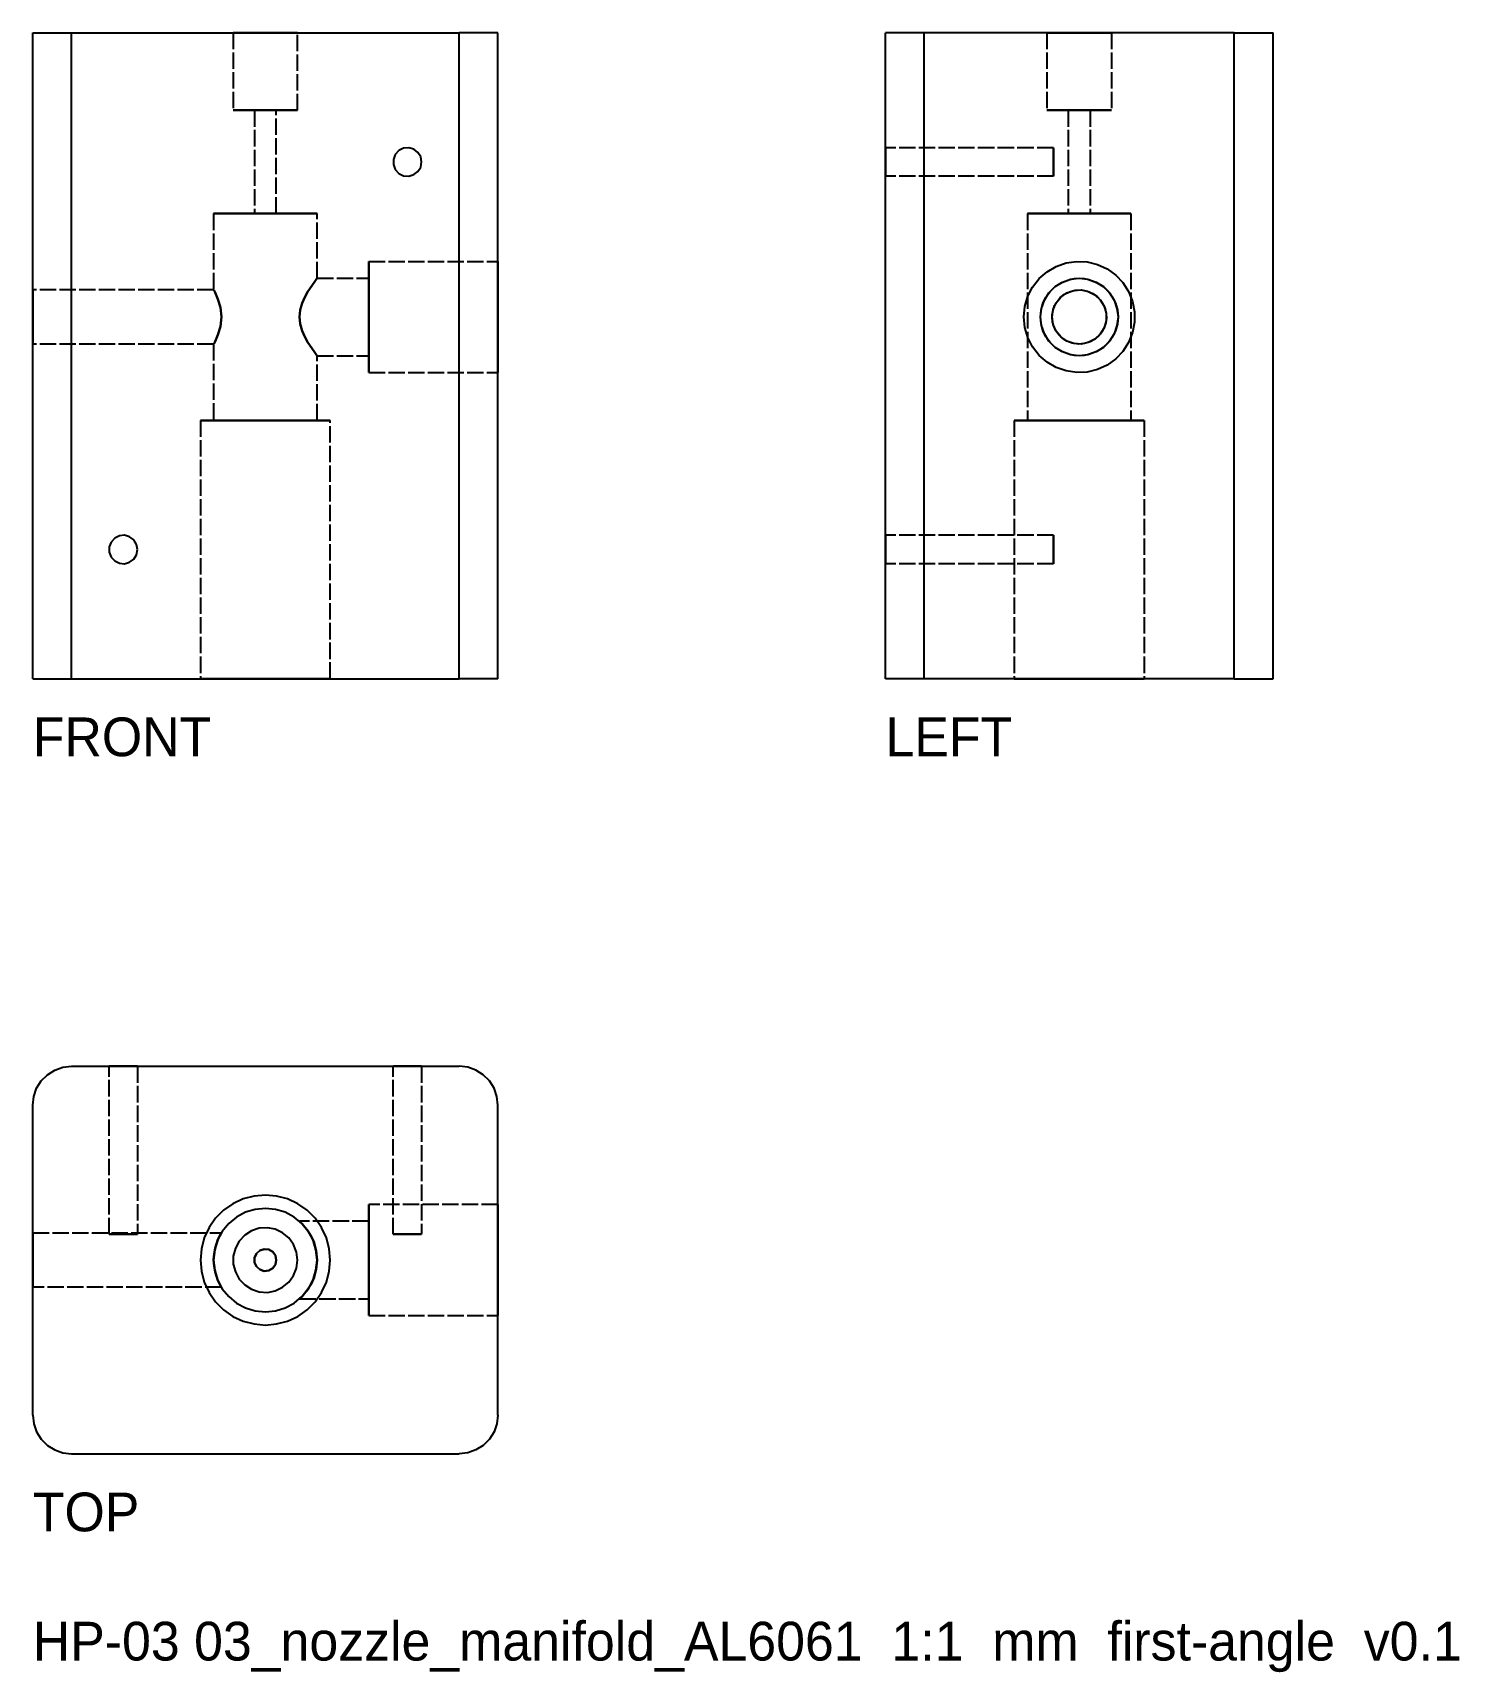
# Model space of a CAD drawing. Header units: millimetres. Extents: x 0 to 110, y -17 to 110.
import ezdxf

# ---------------------------------------------------------------- set-up
doc = ezdxf.new("R2010")
doc.units = ezdxf.units.MM
doc.linetypes.add('DASHED', pattern=[1.524, 1.27, -0.254])
for name, color, linetype in [('HIDDEN', 8, 'DASHED'), ('TEXT', 3, 'Continuous'), ('VISIBLE', 7, 'Continuous')]:
    doc.layers.add(name, color=color, linetype=linetype)

msp = doc.modelspace()

# ---------------------------------------------------------------- linework, layer by layer
at = {"layer": 'HIDDEN'}
for points in [[(0, 60), (0, 110)], [(0, 110), (0.02, 110), (0.08, 110), (0.17, 110), (0.3, 110), (0.46, 110), (0.65, 110), (0.88, 110), (1.13, 110), (1.4, 110), (1.7, 110), (2.01, 110), (2.33, 110), (2.66, 110), (3, 110)], [(3, 110), (33, 110)], [(20.5, 110), (20.44, 110), (20.25, 110), (19.95, 110), (19.56, 110), (19.08, 110), (18.56, 110), (18, 110), (17.44, 110), (16.92, 110), (16.44, 110), (16.05, 110), (15.75, 110), (15.56, 110), (15.5, 110)], [(15.5, 110), (15.56, 110), (15.75, 110), (16.05, 110), (16.44, 110), (16.92, 110), (17.44, 110), (18, 110), (18.56, 110), (19.08, 110), (19.56, 110), (19.95, 110), (20.25, 110), (20.44, 110), (20.5, 110)], [(15.5, 110), (15.5, 104)], [(20.5, 104), (20.5, 110)], [(36, 110), (35.98, 110), (35.92, 110), (35.83, 110), (35.7, 110), (35.54, 110), (35.35, 110), (35.12, 110), (34.87, 110), (34.6, 110), (34.3, 110), (33.99, 110), (33.67, 110), (33.34, 110), (33, 110)], [(36, 60), (36, 110)], [(69, 110), (68.66, 110), (68.33, 110), (68.01, 110), (67.7, 110), (67.4, 110), (67.13, 110), (66.88, 110), (66.65, 110), (66.46, 110), (66.3, 110), (66.17, 110), (66.08, 110), (66.02, 110), (66, 110)], [(66, 60), (66, 110)], [(93, 110), (69, 110)], [(81, 110), (80.72, 110), (80.44, 110), (80.17, 110), (79.92, 110), (79.67, 110), (79.44, 110), (79.23, 110), (79.05, 110), (78.88, 110), (78.75, 110), (78.64, 110), (78.56, 110), (78.52, 110), (78.5, 110)], [(78.5, 110), (78.56, 110), (78.75, 110), (79.05, 110), (79.44, 110), (79.92, 110), (80.44, 110), (81, 110), (81.56, 110), (82.08, 110), (82.56, 110), (82.95, 110), (83.25, 110), (83.44, 110), (83.5, 110)], [(78.5, 110), (78.5, 104)], [(83.5, 110), (83.48, 110), (83.44, 110), (83.36, 110), (83.25, 110), (83.12, 110), (82.95, 110), (82.77, 110), (82.56, 110), (82.33, 110), (82.08, 110), (81.83, 110), (81.56, 110), (81.28, 110), (81, 110)], [(83.5, 110), (83.5, 104)], [(93, 110), (93.34, 110), (93.67, 110), (93.99, 110), (94.3, 110), (94.6, 110), (94.87, 110), (95.12, 110), (95.35, 110), (95.54, 110), (95.7, 110), (95.83, 110), (95.92, 110), (95.98, 110), (96, 110)], [(96, 60), (96, 110)], [(20.5, 104), (20.44, 104), (20.25, 104), (19.95, 104), (19.56, 104), (19.08, 104), (18.56, 104), (18, 104), (17.44, 104), (16.92, 104), (16.44, 104), (16.05, 104), (15.75, 104), (15.56, 104), (15.5, 104)], [(15.5, 104), (15.56, 104), (15.75, 104), (16.05, 104), (16.44, 104), (16.92, 104), (17.44, 104), (18, 104), (18.56, 104), (19.08, 104), (19.56, 104), (19.95, 104), (20.25, 104), (20.44, 104), (20.5, 104)], [(18.85, 104), (18.83, 104), (18.77, 104), (18.66, 104), (18.53, 104), (18.37, 104), (18.19, 104), (18, 104), (17.81, 104), (17.63, 104), (17.47, 104), (17.34, 104), (17.23, 104), (17.17, 104), (17.15, 104)], [(17.15, 104), (17.17, 104), (17.23, 104), (17.34, 104), (17.47, 104), (17.63, 104), (17.81, 104), (18, 104), (18.19, 104), (18.37, 104), (18.53, 104), (18.66, 104), (18.77, 104), (18.83, 104), (18.85, 104)], [(17.15, 104), (17.15, 96)], [(18.85, 96), (18.85, 104)], [(81, 104), (80.72, 104), (80.44, 104), (80.17, 104), (79.92, 104), (79.67, 104), (79.44, 104), (79.23, 104), (79.05, 104), (78.88, 104), (78.75, 104), (78.64, 104), (78.56, 104), (78.52, 104), (78.5, 104)], [(78.5, 104), (78.56, 104), (78.75, 104), (79.05, 104), (79.44, 104), (79.92, 104), (80.44, 104), (81, 104), (81.56, 104), (82.08, 104), (82.56, 104), (82.95, 104), (83.25, 104), (83.44, 104), (83.5, 104)], [(81.85, 104), (81.83, 104), (81.77, 104), (81.66, 104), (81.53, 104), (81.37, 104), (81.19, 104), (81, 104), (80.81, 104), (80.63, 104), (80.47, 104), (80.34, 104), (80.23, 104), (80.17, 104), (80.15, 104)], [(80.15, 104), (80.16, 104), (80.17, 104), (80.2, 104), (80.23, 104), (80.28, 104), (80.34, 104), (80.4, 104), (80.47, 104), (80.55, 104), (80.63, 104), (80.72, 104), (80.81, 104), (80.9, 104), (81, 104)], [(80.15, 104), (80.15, 96)], [(83.5, 104), (83.48, 104), (83.44, 104), (83.36, 104), (83.25, 104), (83.12, 104), (82.95, 104), (82.77, 104), (82.56, 104), (82.33, 104), (82.08, 104), (81.83, 104), (81.56, 104), (81.28, 104), (81, 104)], [(81, 104), (81.1, 104), (81.19, 104), (81.28, 104), (81.37, 104), (81.45, 104), (81.53, 104), (81.6, 104), (81.66, 104), (81.72, 104), (81.77, 104), (81.8, 104), (81.83, 104), (81.84, 104), (81.85, 104)], [(81.85, 104), (81.85, 96)], [(30.1, 100), (30.03, 100.4), (29.81, 100.74), (29.49, 100.98), (29.1, 101.1), (28.7, 101.06), (28.34, 100.88), (28.06, 100.58), (27.92, 100.2), (27.92, 99.8), (28.06, 99.42), (28.34, 99.12), (28.7, 98.94), (29.1, 98.9), (29.49, 99.02), (29.81, 99.26), (30.03, 99.6), (30.1, 100)], [(30.1, 100), (30.03, 100.4), (29.81, 100.74), (29.49, 100.98), (29.1, 101.1), (28.7, 101.06), (28.34, 100.88), (28.06, 100.58), (27.92, 100.2), (27.92, 99.8), (28.06, 99.42), (28.34, 99.12), (28.7, 98.94), (29.1, 98.9), (29.49, 99.02), (29.81, 99.26), (30.03, 99.6), (30.1, 100)], [(66, 100), (66, 100.12), (66, 100.24), (66, 100.36), (66, 100.48), (66, 100.59), (66, 100.69), (66, 100.78), (66, 100.86), (66, 100.93), (66, 100.99), (66, 101.04), (66, 101.07), (66, 101.09), (66, 101.1)], [(66, 101.1), (66, 101.07), (66, 100.99), (66, 100.86), (66, 100.69), (66, 100.48), (66, 100.24), (66, 100), (66, 99.76), (66, 99.52), (66, 99.31), (66, 99.14), (66, 99.01), (66, 98.93), (66, 98.9)], [(79, 101.1), (66, 101.1)], [(79, 100), (79, 100.12), (79, 100.24), (79, 100.36), (79, 100.48), (79, 100.59), (79, 100.69), (79, 100.78), (79, 100.86), (79, 100.93), (79, 100.99), (79, 101.04), (79, 101.07), (79, 101.09), (79, 101.1)], [(79, 101.1), (79, 101.07), (79, 100.99), (79, 100.86), (79, 100.69), (79, 100.48), (79, 100.24), (79, 100), (79, 99.76), (79, 99.52), (79, 99.31), (79, 99.14), (79, 99.01), (79, 98.93), (79, 98.9)], [(66, 98.9), (66, 98.91), (66, 98.93), (66, 98.96), (66, 99.01), (66, 99.07), (66, 99.14), (66, 99.22), (66, 99.31), (66, 99.41), (66, 99.52), (66, 99.64), (66, 99.76), (66, 99.88), (66, 100)], [(79, 98.9), (79, 98.91), (79, 98.93), (79, 98.96), (79, 99.01), (79, 99.07), (79, 99.14), (79, 99.22), (79, 99.31), (79, 99.41), (79, 99.52), (79, 99.64), (79, 99.76), (79, 99.88), (79, 100)], [(79, 98.9), (66, 98.9)], [(22, 96), (21.9, 96), (21.6, 96), (21.13, 96), (20.49, 96), (19.74, 96), (18.89, 96), (18, 96), (17.11, 96), (16.26, 96), (15.51, 96), (14.87, 96), (14.4, 96), (14.1, 96), (14, 96)], [(14, 96), (14.1, 96), (14.4, 96), (14.87, 96), (15.51, 96), (16.26, 96), (17.11, 96), (18, 96), (18.89, 96), (19.74, 96), (20.49, 96), (21.13, 96), (21.6, 96), (21.9, 96), (22, 96)], [(14, 96), (14, 90.1)], [(18.85, 96), (18.83, 96), (18.77, 96), (18.66, 96), (18.53, 96), (18.37, 96), (18.19, 96), (18, 96), (17.81, 96), (17.63, 96), (17.47, 96), (17.34, 96), (17.23, 96), (17.17, 96), (17.15, 96)], [(17.15, 96), (17.17, 96), (17.23, 96), (17.34, 96), (17.47, 96), (17.63, 96), (17.81, 96), (18, 96), (18.19, 96), (18.37, 96), (18.53, 96), (18.66, 96), (18.77, 96), (18.83, 96), (18.85, 96)], [(22, 91), (22, 96)], [(81, 96), (80.55, 96), (80.11, 96), (79.68, 96), (79.26, 96), (78.87, 96), (78.51, 96), (78.17, 96), (77.87, 96), (77.61, 96), (77.4, 96), (77.22, 96), (77.1, 96), (77.03, 96), (77, 96)], [(77, 96), (77.1, 96), (77.4, 96), (77.87, 96), (78.51, 96), (79.26, 96), (80.11, 96), (81, 96), (81.89, 96), (82.74, 96), (83.49, 96), (84.13, 96), (84.6, 96), (84.9, 96), (85, 96)], [(77, 96), (77, 80)], [(81, 96), (80.9, 96), (80.81, 96), (80.72, 96), (80.63, 96), (80.55, 96), (80.47, 96), (80.4, 96), (80.34, 96), (80.28, 96), (80.23, 96), (80.2, 96), (80.17, 96), (80.16, 96), (80.15, 96)], [(80.15, 96), (80.17, 96), (80.23, 96), (80.34, 96), (80.47, 96), (80.63, 96), (80.81, 96), (81, 96), (81.19, 96), (81.37, 96), (81.53, 96), (81.66, 96), (81.77, 96), (81.83, 96), (81.85, 96)], [(85, 96), (84.97, 96), (84.9, 96), (84.78, 96), (84.6, 96), (84.39, 96), (84.13, 96), (83.83, 96), (83.49, 96), (83.13, 96), (82.74, 96), (82.32, 96), (81.89, 96), (81.45, 96), (81, 96)], [(81.85, 96), (81.84, 96), (81.83, 96), (81.8, 96), (81.77, 96), (81.72, 96), (81.66, 96), (81.6, 96), (81.53, 96), (81.45, 96), (81.37, 96), (81.28, 96), (81.19, 96), (81.1, 96), (81, 96)], [(85, 96), (85, 80)], [(26, 88), (26, 88.48), (26, 88.96), (26, 89.42), (26, 89.87), (26, 90.29), (26, 90.68), (26, 91.04), (26, 91.36), (26, 91.64), (26, 91.87), (26, 92.06), (26, 92.19), (26, 92.27), (26, 92.3)], [(26, 92.3), (26, 92.19), (26, 91.87), (26, 91.36), (26, 90.68), (26, 89.87), (26, 88.96), (26, 88), (26, 87.04), (26, 86.13), (26, 85.32), (26, 84.64), (26, 84.13), (26, 83.81), (26, 83.7)], [(26, 92.3), (36, 92.3)], [(36, 88), (36, 88.48), (36, 88.96), (36, 89.42), (36, 89.87), (36, 90.29), (36, 90.68), (36, 91.04), (36, 91.36), (36, 91.64), (36, 91.87), (36, 92.06), (36, 92.19), (36, 92.27), (36, 92.3)], [(36, 92.3), (36, 92.19), (36, 91.87), (36, 91.36), (36, 90.68), (36, 89.87), (36, 88.96), (36, 88), (36, 87.04), (36, 86.13), (36, 85.32), (36, 84.64), (36, 84.13), (36, 83.81), (36, 83.7)], [(76.7, 88), (76.78, 88.81), (77.01, 89.6), (77.38, 90.32), (77.89, 90.97), (78.51, 91.5), (79.21, 91.91), (79.99, 92.18), (80.8, 92.3), (81.61, 92.26), (82.41, 92.06), (83.15, 91.72), (83.82, 91.25), (84.38, 90.66), (84.82, 89.97), (85.13, 89.21), (85.28, 88.41), (85.28, 87.59), (85.13, 86.79), (84.82, 86.03), (84.38, 85.34), (83.82, 84.75), (83.15, 84.28), (82.41, 83.94), (81.61, 83.74), (80.8, 83.7), (79.99, 83.82), (79.21, 84.09), (78.51, 84.5), (77.89, 85.03), (77.38, 85.68), (77.01, 86.4), (76.78, 87.19), (76.7, 88)], [(76.7, 88), (76.78, 88.81), (77.01, 89.6), (77.38, 90.32), (77.89, 90.97), (78.51, 91.5), (79.21, 91.91), (79.99, 92.18), (80.8, 92.3), (81.61, 92.26), (82.41, 92.06), (83.15, 91.72), (83.82, 91.25), (84.38, 90.66), (84.82, 89.97), (85.13, 89.21), (85.28, 88.41), (85.28, 87.59), (85.13, 86.79), (84.82, 86.03), (84.38, 85.34), (83.82, 84.75), (83.15, 84.28), (82.41, 83.94), (81.61, 83.74), (80.8, 83.7), (79.99, 83.82), (79.21, 84.09), (78.51, 84.5), (77.89, 85.03), (77.38, 85.68), (77.01, 86.4), (76.78, 87.19), (76.7, 88)], [(22, 91), (21.98, 90.98), (21.94, 90.91), (21.77, 90.68), (21.3, 89.97), (21.06, 89.54), (20.85, 89.06), (20.7, 88.55), (20.65, 88), (20.7, 87.46), (20.85, 86.94), (21.06, 86.47), (21.3, 86.03), (21.77, 85.32), (21.93, 85.09), (21.98, 85.02), (22, 85)], [(20.65, 88), (20.7, 88.54), (20.85, 89.06), (21.06, 89.54), (21.3, 89.97), (21.77, 90.68), (21.93, 90.91), (21.98, 90.98), (22, 91)], [(22, 91), (26, 91)], [(26, 88), (26, 88.34), (26, 88.67), (26, 88.99), (26, 89.3), (26, 89.6), (26, 89.87), (26, 90.12), (26, 90.35), (26, 90.54), (26, 90.7), (26, 90.83), (26, 90.92), (26, 90.98), (26, 91)], [(26, 91), (26, 90.92), (26, 90.7), (26, 90.35), (26, 89.87), (26, 89.3), (26, 88.67), (26, 88), (26, 87.33), (26, 86.7), (26, 86.13), (26, 85.65), (26, 85.3), (26, 85.08), (26, 85)], [(78, 88), (78.05, 88.54), (78.19, 89.06), (78.42, 89.54), (78.74, 89.97), (79.14, 90.36), (79.65, 90.68), (80.28, 90.91), (80.63, 90.98), (81, 91)], [(78, 88), (78.08, 88.67), (78.3, 89.3), (78.65, 89.87), (79.13, 90.35), (79.7, 90.7), (80.33, 90.92), (81, 91), (81.67, 90.92), (82.3, 90.7), (82.87, 90.35), (83.35, 89.87), (83.7, 89.3), (83.92, 88.67), (84, 88), (83.92, 87.33), (83.7, 86.7), (83.35, 86.13), (82.87, 85.65), (82.3, 85.3), (81.67, 85.08), (81, 85), (80.33, 85.08), (79.7, 85.3), (79.13, 85.65), (78.65, 86.13), (78.3, 86.7), (78.08, 87.33), (78, 88)], [(81, 91), (81.37, 90.98), (81.72, 90.91), (82.34, 90.68), (82.85, 90.36), (83.26, 89.97), (83.57, 89.54), (83.81, 89.06), (83.95, 88.55), (84, 88), (83.95, 87.46), (83.81, 86.94), (83.58, 86.47), (83.26, 86.03), (82.86, 85.64), (82.35, 85.32), (81.72, 85.09), (81.37, 85.02), (81, 85)], [(0, 88), (0, 88.24), (0, 88.47), (0, 88.69), (0, 88.91), (0, 89.12), (0, 89.31), (0, 89.48), (0, 89.64), (0, 89.78), (0, 89.89), (0, 89.98), (0, 90.05), (0, 90.09), (0, 90.1)], [(0, 90.1), (0, 90.05), (0, 89.89), (0, 89.64), (0, 89.31), (0, 88.91), (0, 88.47), (0, 88), (0, 87.53), (0, 87.09), (0, 86.69), (0, 86.36), (0, 86.11), (0, 85.95), (0, 85.9)], [(14, 90.1), (0, 90.1)], [(14.6, 88), (14.52, 88.73), (14.32, 89.39), (14.11, 89.89), (14.03, 90.04), (14, 90.1)], [(14, 90.1), (14.03, 90.04), (14.11, 89.89), (14.32, 89.39), (14.52, 88.73), (14.6, 88), (14.52, 87.27), (14.32, 86.61), (14.11, 86.11), (14.03, 85.96), (14, 85.9)], [(0, 85.9), (0, 85.91), (0, 85.95), (0, 86.02), (0, 86.11), (0, 86.22), (0, 86.36), (0, 86.52), (0, 86.69), (0, 86.88), (0, 87.09), (0, 87.31), (0, 87.53), (0, 87.76), (0, 88)], [(14, 85.9), (14.03, 85.96), (14.11, 86.11), (14.32, 86.61), (14.52, 87.27), (14.6, 88)], [(22, 85), (21.98, 85.02), (21.93, 85.09), (21.77, 85.32), (21.3, 86.03), (21.06, 86.46), (20.85, 86.94), (20.7, 87.46), (20.65, 88)], [(26, 83.7), (26, 83.73), (26, 83.81), (26, 83.94), (26, 84.13), (26, 84.36), (26, 84.64), (26, 84.96), (26, 85.32), (26, 85.71), (26, 86.13), (26, 86.58), (26, 87.04), (26, 87.52), (26, 88)], [(26, 85), (26, 85.02), (26, 85.08), (26, 85.17), (26, 85.3), (26, 85.46), (26, 85.65), (26, 85.88), (26, 86.13), (26, 86.4), (26, 86.7), (26, 87.01), (26, 87.33), (26, 87.66), (26, 88)], [(36, 83.7), (36, 83.73), (36, 83.81), (36, 83.94), (36, 84.13), (36, 84.36), (36, 84.64), (36, 84.96), (36, 85.32), (36, 85.71), (36, 86.13), (36, 86.58), (36, 87.04), (36, 87.52), (36, 88)], [(81, 85), (80.63, 85.02), (80.28, 85.09), (79.65, 85.32), (79.14, 85.64), (78.74, 86.03), (78.42, 86.46), (78.19, 86.94), (78.05, 87.46), (78, 88)], [(78.9, 88), (78.91, 88.16)], [(14, 85.9), (0, 85.9)], [(14, 85.9), (14, 80)], [(22, 80), (22, 85)], [(22, 85), (26, 85)], [(26, 83.7), (36, 83.7)], [(23.03, 80), (22.9, 80), (22.53, 80), (21.93, 80), (21.14, 80), (20.18, 80), (19.12, 80), (18, 80), (16.88, 80), (15.82, 80), (14.86, 80), (14.07, 80), (13.47, 80), (13.1, 80), (12.97, 80)], [(12.97, 80), (13.1, 80), (13.47, 80), (14.07, 80), (14.86, 80), (15.82, 80), (16.88, 80), (18, 80), (19.12, 80), (20.18, 80), (21.14, 80), (21.93, 80), (22.53, 80), (22.9, 80), (23.03, 80)], [(12.97, 80), (12.97, 60)], [(22, 80), (21.9, 80), (21.6, 80), (21.13, 80), (20.49, 80), (19.74, 80), (18.89, 80), (18, 80), (17.11, 80), (16.26, 80), (15.51, 80), (14.87, 80), (14.4, 80), (14.1, 80), (14, 80)], [(14, 80), (14.1, 80), (14.4, 80), (14.87, 80), (15.51, 80), (16.26, 80), (17.11, 80), (18, 80), (18.89, 80), (19.74, 80), (20.49, 80), (21.13, 80), (21.6, 80), (21.9, 80), (22, 80)], [(23.03, 60), (23.03, 80)], [(81, 80), (80.44, 80), (79.88, 80), (79.34, 80), (78.82, 80), (78.32, 80), (77.86, 80), (77.44, 80), (77.07, 80), (76.74, 80), (76.47, 80), (76.25, 80), (76.1, 80), (76, 80), (75.97, 80)], [(75.97, 80), (76.1, 80), (76.47, 80), (77.07, 80), (77.86, 80), (78.82, 80), (79.88, 80), (81, 80), (82.12, 80), (83.18, 80), (84.14, 80), (84.93, 80), (85.53, 80), (85.9, 80), (86.03, 80)], [(75.97, 80), (75.97, 60)], [(81, 80), (80.55, 80), (80.11, 80), (79.68, 80), (79.26, 80), (78.87, 80), (78.51, 80), (78.17, 80), (77.87, 80), (77.61, 80), (77.4, 80), (77.22, 80), (77.1, 80), (77.03, 80), (77, 80)], [(77, 80), (77.1, 80), (77.4, 80), (77.87, 80), (78.51, 80), (79.26, 80), (80.11, 80), (81, 80), (81.89, 80), (82.74, 80), (83.49, 80), (84.13, 80), (84.6, 80), (84.9, 80), (85, 80)], [(86.03, 80), (86, 80), (85.9, 80), (85.75, 80), (85.53, 80), (85.26, 80), (84.93, 80), (84.56, 80), (84.14, 80), (83.68, 80), (83.18, 80), (82.66, 80), (82.12, 80), (81.56, 80), (81, 80)], [(85, 80), (84.97, 80), (84.9, 80), (84.78, 80), (84.6, 80), (84.39, 80), (84.13, 80), (83.83, 80), (83.49, 80), (83.13, 80), (82.74, 80), (82.32, 80), (81.89, 80), (81.45, 80), (81, 80)], [(86.03, 80), (86.03, 60)], [(8.1, 70), (8.03, 70.4), (7.81, 70.74), (7.49, 70.98), (7.1, 71.1), (6.7, 71.06), (6.34, 70.88), (6.06, 70.58), (5.92, 70.2), (5.92, 69.8), (6.06, 69.42), (6.34, 69.12), (6.7, 68.94), (7.1, 68.9), (7.49, 69.02), (7.81, 69.26), (8.03, 69.6), (8.1, 70)], [(8.1, 70), (8.03, 70.4), (7.81, 70.74), (7.49, 70.98), (7.1, 71.1), (6.7, 71.06), (6.34, 70.88), (6.06, 70.58), (5.92, 70.2), (5.92, 69.8), (6.06, 69.42), (6.34, 69.12), (6.7, 68.94), (7.1, 68.9), (7.49, 69.02), (7.81, 69.26), (8.03, 69.6), (8.1, 70)], [(66, 70), (66, 70.12), (66, 70.24), (66, 70.36), (66, 70.48), (66, 70.59), (66, 70.69), (66, 70.78), (66, 70.86), (66, 70.93), (66, 70.99), (66, 71.04), (66, 71.07), (66, 71.09), (66, 71.1)], [(66, 71.1), (66, 71.07), (66, 70.99), (66, 70.86), (66, 70.69), (66, 70.48), (66, 70.24), (66, 70), (66, 69.76), (66, 69.52), (66, 69.31), (66, 69.14), (66, 69.01), (66, 68.93), (66, 68.9)], [(79, 71.1), (66, 71.1)], [(79, 70), (79, 70.12), (79, 70.24), (79, 70.36), (79, 70.48), (79, 70.59), (79, 70.69), (79, 70.78), (79, 70.86), (79, 70.93), (79, 70.99), (79, 71.04), (79, 71.07), (79, 71.09), (79, 71.1)], [(79, 71.1), (79, 71.07), (79, 70.99), (79, 70.86), (79, 70.69), (79, 70.48), (79, 70.24), (79, 70), (79, 69.76), (79, 69.52), (79, 69.31), (79, 69.14), (79, 69.01), (79, 68.93), (79, 68.9)], [(66, 68.9), (66, 68.91), (66, 68.93), (66, 68.96), (66, 69.01), (66, 69.07), (66, 69.14), (66, 69.22), (66, 69.31), (66, 69.41), (66, 69.52), (66, 69.64), (66, 69.76), (66, 69.88), (66, 70)], [(79, 68.9), (79, 68.91), (79, 68.93), (79, 68.96), (79, 69.01), (79, 69.07), (79, 69.14), (79, 69.22), (79, 69.31), (79, 69.41), (79, 69.52), (79, 69.64), (79, 69.76), (79, 69.88), (79, 70)], [(79, 68.9), (66, 68.9)], [(0, 60), (0.02, 60), (0.08, 60), (0.17, 60), (0.3, 60), (0.46, 60), (0.65, 60), (0.88, 60), (1.13, 60), (1.4, 60), (1.7, 60), (2.01, 60), (2.33, 60), (2.66, 60), (3, 60)], [(3, 60), (33, 60)], [(23.03, 60), (22.9, 60), (22.53, 60), (21.93, 60), (21.14, 60), (20.18, 60), (19.12, 60), (18, 60), (16.88, 60), (15.82, 60), (14.86, 60), (14.07, 60), (13.47, 60), (13.1, 60), (12.97, 60)], [(12.97, 60), (13.1, 60), (13.47, 60), (14.07, 60), (14.86, 60), (15.82, 60), (16.88, 60), (18, 60), (19.12, 60), (20.18, 60), (21.14, 60), (21.93, 60), (22.53, 60), (22.9, 60), (23.03, 60)], [(36, 60), (35.98, 60), (35.92, 60), (35.83, 60), (35.7, 60), (35.54, 60), (35.35, 60), (35.12, 60), (34.87, 60), (34.6, 60), (34.3, 60), (33.99, 60), (33.67, 60), (33.34, 60), (33, 60)], [(69, 60), (68.66, 60), (68.33, 60), (68.01, 60), (67.7, 60), (67.4, 60), (67.13, 60), (66.88, 60), (66.65, 60), (66.46, 60), (66.3, 60), (66.17, 60), (66.08, 60), (66.02, 60), (66, 60)], [(93, 60), (69, 60)], [(81, 60), (80.44, 60), (79.88, 60), (79.34, 60), (78.82, 60), (78.32, 60), (77.86, 60), (77.44, 60), (77.07, 60), (76.74, 60), (76.47, 60), (76.25, 60), (76.1, 60), (76, 60), (75.97, 60)], [(75.97, 60), (76.1, 60), (76.47, 60), (77.07, 60), (77.86, 60), (78.82, 60), (79.88, 60), (81, 60), (82.12, 60), (83.18, 60), (84.14, 60), (84.93, 60), (85.53, 60), (85.9, 60), (86.03, 60)], [(86.03, 60), (86, 60), (85.9, 60), (85.75, 60), (85.53, 60), (85.26, 60), (84.93, 60), (84.56, 60), (84.14, 60), (83.68, 60), (83.18, 60), (82.66, 60), (82.12, 60), (81.56, 60), (81, 60)], [(93, 60), (93.34, 60), (93.67, 60), (93.99, 60), (94.3, 60), (94.6, 60), (94.87, 60), (95.12, 60), (95.35, 60), (95.54, 60), (95.7, 60), (95.83, 60), (95.92, 60), (95.98, 60), (96, 60)], [(0, 27), (0.08, 27.67), (0.3, 28.3), (0.65, 28.87), (1.13, 29.35), (1.7, 29.7), (2.33, 29.92), (3, 30)], [(3, 30), (33, 30)], [(8.1, 30), (8.07, 30), (7.99, 30), (7.86, 30), (7.69, 30), (7.48, 30), (7.24, 30), (7, 30), (6.76, 30), (6.52, 30), (6.31, 30), (6.14, 30), (6.01, 30), (5.93, 30), (5.9, 30)], [(5.9, 30), (5.93, 30), (6.01, 30), (6.14, 30), (6.31, 30), (6.52, 30), (6.76, 30), (7, 30), (7.24, 30), (7.48, 30), (7.69, 30), (7.86, 30), (7.99, 30), (8.07, 30), (8.1, 30)], [(5.9, 17), (5.9, 30)], [(8.1, 30), (8.1, 17)], [(30.1, 30), (30.07, 30), (29.99, 30), (29.86, 30), (29.69, 30), (29.48, 30), (29.24, 30), (29, 30), (28.76, 30), (28.52, 30), (28.31, 30), (28.14, 30), (28.01, 30), (27.93, 30), (27.9, 30)], [(27.9, 30), (27.93, 30), (28.01, 30), (28.14, 30), (28.31, 30), (28.52, 30), (28.76, 30), (29, 30), (29.24, 30), (29.48, 30), (29.69, 30), (29.86, 30), (29.99, 30), (30.07, 30), (30.1, 30)], [(27.9, 17), (27.9, 30)], [(30.1, 30), (30.1, 17)], [(36, 27), (35.92, 27.67), (35.7, 28.3), (35.35, 28.87), (34.87, 29.35), (34.3, 29.7), (33.67, 29.92), (33, 30)], [(0, 3), (0, 27)], [(36, 3), (36, 27)], [(23.03, 15), (22.95, 15.87), (22.73, 16.72), (22.36, 17.52), (21.85, 18.23), (21.23, 18.85), (20.52, 19.36), (19.72, 19.73), (18.87, 19.95), (18, 20.03), (17.13, 19.95), (16.28, 19.73), (15.49, 19.36), (14.77, 18.85), (14.15, 18.23), (13.64, 17.52), (13.27, 16.72), (13.05, 15.87), (12.97, 15), (13.05, 14.13), (13.27, 13.28), (13.64, 12.48), (14.15, 11.77), (14.77, 11.15), (15.49, 10.64), (16.28, 10.27), (17.13, 10.05), (18, 9.97), (18.87, 10.05), (19.72, 10.27), (20.52, 10.64), (21.23, 11.15), (21.85, 11.77), (22.36, 12.48), (22.73, 13.28), (22.95, 14.13), (23.03, 15)], [(23.03, 15), (22.95, 15.87), (22.73, 16.72), (22.36, 17.52), (21.85, 18.23), (21.23, 18.85), (20.52, 19.36), (19.72, 19.73), (18.87, 19.95), (18, 20.03), (17.13, 19.95), (16.28, 19.73), (15.49, 19.36), (14.77, 18.85), (14.15, 18.23), (13.64, 17.52), (13.27, 16.72), (13.05, 15.87), (12.97, 15), (13.05, 14.13), (13.27, 13.28), (13.64, 12.48), (14.15, 11.77), (14.77, 11.15), (15.49, 10.64), (16.28, 10.27), (17.13, 10.05), (18, 9.97), (18.87, 10.05), (19.72, 10.27), (20.52, 10.64), (21.23, 11.15), (21.85, 11.77), (22.36, 12.48), (22.73, 13.28), (22.95, 14.13), (23.03, 15)], [(36, 19.3), (26, 19.3)], [(26, 19.3), (26, 19.19), (26, 18.87), (26, 18.36), (26, 17.68), (26, 16.87), (26, 15.96), (26, 15), (26, 14.04), (26, 13.13), (26, 12.32), (26, 11.64), (26, 11.13), (26, 10.81), (26, 10.7)], [(26, 10.7), (26, 10.81), (26, 11.13), (26, 11.64), (26, 12.32), (26, 13.13), (26, 14.04), (26, 15), (26, 15.96), (26, 16.87), (26, 17.68), (26, 18.36), (26, 18.87), (26, 19.19), (26, 19.3)], [(36, 19.3), (36, 19.19), (36, 18.87), (36, 18.36), (36, 17.68), (36, 16.87), (36, 15.96), (36, 15), (36, 14.04), (36, 13.13), (36, 12.32), (36, 11.64), (36, 11.13), (36, 10.81), (36, 10.7)], [(36, 10.7), (36, 10.81), (36, 11.13), (36, 11.64), (36, 12.32), (36, 13.13), (36, 14.04), (36, 15), (36, 15.96), (36, 16.87), (36, 17.68), (36, 18.36), (36, 18.87), (36, 19.19), (36, 19.3)], [(22, 15), (21.92, 15.78), (21.7, 16.53), (21.33, 17.22), (20.83, 17.83), (20.22, 18.33), (19.53, 18.7), (18.78, 18.92), (18, 19), (17.22, 18.92), (16.47, 18.7), (15.78, 18.33), (15.17, 17.83), (14.67, 17.22), (14.3, 16.53), (14.08, 15.78), (14, 15), (14.08, 14.22), (14.3, 13.47), (14.67, 12.78), (15.17, 12.17), (15.78, 11.67), (16.47, 11.3), (17.22, 11.08), (18, 11), (18.78, 11.08), (19.53, 11.3), (20.22, 11.67), (20.83, 12.17), (21.33, 12.78), (21.7, 13.47), (21.92, 14.22), (22, 15)], [(22, 15), (21.92, 15.78), (21.7, 16.53), (21.33, 17.22), (20.83, 17.83), (20.22, 18.33), (19.53, 18.7), (18.78, 18.92), (18, 19), (17.22, 18.92), (16.47, 18.7), (15.78, 18.33), (15.17, 17.83), (14.67, 17.22), (14.3, 16.53), (14.08, 15.78), (14, 15), (14.08, 14.22), (14.3, 13.47), (14.67, 12.78), (15.17, 12.17), (15.78, 11.67), (16.47, 11.3), (17.22, 11.08), (18, 11), (18.78, 11.08), (19.53, 11.3), (20.22, 11.67), (20.83, 12.17), (21.33, 12.78), (21.7, 13.47), (21.92, 14.22), (22, 15)], [(20.65, 18), (20.7, 17.95), (20.85, 17.81), (21.3, 17.26), (21.54, 16.86), (21.77, 16.35), (21.93, 15.72), (22, 15)], [(22, 15), (21.93, 15.72), (21.77, 16.35), (21.54, 16.86), (21.3, 17.26), (20.85, 17.81), (20.7, 17.95), (20.65, 18)], [(26, 18), (20.65, 18)], [(26, 18), (26, 17.92), (26, 17.7), (26, 17.35), (26, 16.87), (26, 16.3), (26, 15.67), (26, 15), (26, 14.33), (26, 13.7), (26, 13.13), (26, 12.65), (26, 12.3), (26, 12.08), (26, 12)], [(26, 12), (26, 12.08), (26, 12.3), (26, 12.65), (26, 13.13), (26, 13.7), (26, 14.33), (26, 15), (26, 15.67), (26, 16.3), (26, 16.87), (26, 17.35), (26, 17.7), (26, 17.92), (26, 18)], [(0, 17.1), (0, 17.05), (0, 16.89), (0, 16.64), (0, 16.31), (0, 15.91), (0, 15.47), (0, 15), (0, 14.53), (0, 14.09), (0, 13.69), (0, 13.36), (0, 13.11), (0, 12.95), (0, 12.9)], [(0, 12.9), (0, 12.95), (0, 13.11), (0, 13.36), (0, 13.69), (0, 14.09), (0, 14.53), (0, 15), (0, 15.47), (0, 15.91), (0, 16.31), (0, 16.64), (0, 16.89), (0, 17.05), (0, 17.1)], [(0, 17.1), (14.6, 17.1)], [(8.1, 17), (8.07, 17), (7.99, 17), (7.86, 17), (7.69, 17), (7.48, 17), (7.24, 17), (7, 17), (6.76, 17), (6.52, 17), (6.31, 17), (6.14, 17), (6.01, 17), (5.93, 17), (5.9, 17)], [(5.9, 17), (5.93, 17), (6.01, 17), (6.14, 17), (6.31, 17), (6.52, 17), (6.76, 17), (7, 17), (7.24, 17), (7.48, 17), (7.69, 17), (7.86, 17), (7.99, 17), (8.07, 17), (8.1, 17)], [(14.6, 17.1), (14.58, 17.07), (14.52, 16.97), (14.32, 16.57), (14.11, 15.91), (14.03, 15.48), (14, 14.99), (14.03, 14.51), (14.11, 14.08), (14.33, 13.42), (14.52, 13.03), (14.58, 12.93), (14.6, 12.9)], [(14.6, 12.9), (14.58, 12.93), (14.52, 13.03), (14.32, 13.42), (14.11, 14.09), (14.03, 14.52), (14, 15.01), (14.03, 15.49), (14.11, 15.92), (14.32, 16.58), (14.52, 16.97), (14.58, 17.07), (14.6, 17.1)], [(20.5, 15), (20.42, 15.62), (20.19, 16.2), (19.82, 16.71), (19.34, 17.11), (18.77, 17.38), (18.16, 17.5), (17.53, 17.46), (16.94, 17.26), (16.41, 16.93), (15.98, 16.47), (15.68, 15.92), (15.52, 15.31), (15.52, 14.69), (15.68, 14.08), (15.98, 13.53), (16.41, 13.07), (16.94, 12.74), (17.53, 12.54), (18.16, 12.5), (18.77, 12.62), (19.34, 12.89), (19.82, 13.29), (20.19, 13.8), (20.42, 14.38), (20.5, 15)], [(30.1, 17), (30.07, 17), (29.99, 17), (29.86, 17), (29.69, 17), (29.48, 17), (29.24, 17), (29, 17), (28.76, 17), (28.52, 17), (28.31, 17), (28.14, 17), (28.01, 17), (27.93, 17), (27.9, 17)], [(27.9, 17), (27.93, 17), (28.01, 17), (28.14, 17), (28.31, 17), (28.52, 17), (28.76, 17), (29, 17), (29.24, 17), (29.48, 17), (29.69, 17), (29.86, 17), (29.99, 17), (30.07, 17), (30.1, 17)], [(18.85, 15), (18.78, 15.35), (18.57, 15.63), (18.26, 15.81), (17.91, 15.85), (17.58, 15.74), (17.31, 15.5), (17.17, 15.18), (17.17, 14.82), (17.31, 14.5), (17.58, 14.26), (17.91, 14.15), (18.26, 14.19), (18.57, 14.37), (18.78, 14.65), (18.85, 15)], [(22, 15), (21.93, 14.28), (21.77, 13.65), (21.54, 13.14), (21.3, 12.74), (20.85, 12.19), (20.7, 12.05), (20.65, 12)], [(20.65, 12), (20.7, 12.05), (20.85, 12.19), (21.3, 12.74), (21.54, 13.14), (21.77, 13.65), (21.93, 14.28), (22, 15)], [(14.6, 12.9), (0, 12.9)], [(20.65, 12), (26, 12)], [(26, 10.7), (36, 10.7)], [(0, 3), (0.08, 2.33), (0.3, 1.7), (0.65, 1.13), (1.13, 0.65), (1.7, 0.3), (2.33, 0.08), (3, 0)], [(36, 3), (35.92, 2.33), (35.7, 1.7), (35.35, 1.13), (34.87, 0.65), (34.3, 0.3), (33.67, 0.08), (33, 0)], [(3, 0), (33, 0)]]:
    msp.add_lwpolyline(points, dxfattribs=at)
at = {"layer": 'VISIBLE'}
for points in [[(0, 60), (0, 110)], [(0, 110), (0.02, 110), (0.08, 110), (0.17, 110), (0.3, 110), (0.46, 110), (0.65, 110), (0.88, 110), (1.13, 110), (1.4, 110), (1.7, 110), (2.01, 110), (2.33, 110), (2.66, 110), (3, 110)], [(3, 110), (33, 110)], [(3, 60), (3, 110)], [(36, 110), (35.98, 110), (35.92, 110), (35.83, 110), (35.7, 110), (35.54, 110), (35.35, 110), (35.12, 110), (34.87, 110), (34.6, 110), (34.3, 110), (33.99, 110), (33.67, 110), (33.34, 110), (33, 110)], [(33, 60), (33, 110)], [(36, 60), (36, 110)], [(69, 110), (68.66, 110), (68.33, 110), (68.01, 110), (67.7, 110), (67.4, 110), (67.13, 110), (66.88, 110), (66.65, 110), (66.46, 110), (66.3, 110), (66.17, 110), (66.08, 110), (66.02, 110), (66, 110)], [(66, 60), (66, 110)], [(93, 110), (69, 110)], [(69, 60), (69, 110)], [(93, 110), (93.34, 110), (93.67, 110), (93.99, 110), (94.3, 110), (94.6, 110), (94.87, 110), (95.12, 110), (95.35, 110), (95.54, 110), (95.7, 110), (95.83, 110), (95.92, 110), (95.98, 110), (96, 110)], [(93, 60), (93, 110)], [(96, 60), (96, 110)], [(78.9, 88), (78.98, 88.57), (79.21, 89.09), (79.57, 89.53), (80.03, 89.86), (80.57, 90.06), (81.14, 90.1), (81.7, 89.98), (82.21, 89.72), (82.63, 89.33), (82.93, 88.84), (83.08, 88.29), (83.08, 87.71), (82.93, 87.16), (82.63, 86.67), (82.21, 86.28), (81.7, 86.02), (81.14, 85.9), (80.57, 85.94), (80.03, 86.14), (79.57, 86.47), (79.21, 86.91), (78.98, 87.43), (78.9, 88)], [(78.91, 88.16), (78.97, 88.53), (79.09, 88.88), (79.28, 89.21), (79.53, 89.5), (79.85, 89.76), (80.24, 89.96), (80.69, 90.08), (81.18, 90.09), (81.64, 90), (82.05, 89.82), (82.38, 89.58), (82.65, 89.29), (82.86, 88.98), (83, 88.63), (83.08, 88.27), (83.1, 87.91), (83.05, 87.54), (82.94, 87.19), (82.76, 86.86), (82.53, 86.56), (82.22, 86.29), (81.85, 86.08), (81.41, 85.94), (80.93, 85.9), (80.46, 85.97), (80.04, 86.13), (79.69, 86.36), (79.41, 86.63), (79.19, 86.94), (79.03, 87.28), (78.93, 87.63), (78.9, 88)], [(0, 60), (0.02, 60), (0.08, 60), (0.17, 60), (0.3, 60), (0.46, 60), (0.65, 60), (0.88, 60), (1.13, 60), (1.4, 60), (1.7, 60), (2.01, 60), (2.33, 60), (2.66, 60), (3, 60)], [(3, 60), (33, 60)], [(36, 60), (35.98, 60), (35.92, 60), (35.83, 60), (35.7, 60), (35.54, 60), (35.35, 60), (35.12, 60), (34.87, 60), (34.6, 60), (34.3, 60), (33.99, 60), (33.67, 60), (33.34, 60), (33, 60)], [(69, 60), (68.66, 60), (68.33, 60), (68.01, 60), (67.7, 60), (67.4, 60), (67.13, 60), (66.88, 60), (66.65, 60), (66.46, 60), (66.3, 60), (66.17, 60), (66.08, 60), (66.02, 60), (66, 60)], [(93, 60), (69, 60)], [(93, 60), (93.34, 60), (93.67, 60), (93.99, 60), (94.3, 60), (94.6, 60), (94.87, 60), (95.12, 60), (95.35, 60), (95.54, 60), (95.7, 60), (95.83, 60), (95.92, 60), (95.98, 60), (96, 60)], [(0, 27), (0.08, 27.67), (0.3, 28.3), (0.65, 28.87), (1.13, 29.35), (1.7, 29.7), (2.33, 29.92), (3, 30)], [(3, 30), (33, 30)], [(36, 27), (35.92, 27.67), (35.7, 28.3), (35.35, 28.87), (34.87, 29.35), (34.3, 29.7), (33.67, 29.92), (33, 30)], [(0, 3), (0, 27)], [(36, 3), (36, 27)], [(20.5, 15), (20.42, 15.62), (20.19, 16.2), (19.82, 16.71), (19.34, 17.11), (18.77, 17.38), (18.16, 17.5), (17.53, 17.46), (16.94, 17.26), (16.41, 16.93), (15.98, 16.47), (15.68, 15.92), (15.52, 15.31), (15.52, 14.69), (15.68, 14.08), (15.98, 13.53), (16.41, 13.07), (16.94, 12.74), (17.53, 12.54), (18.16, 12.5), (18.77, 12.62), (19.34, 12.89), (19.82, 13.29), (20.19, 13.8), (20.42, 14.38), (20.5, 15)], [(18.85, 15), (18.78, 14.65), (18.57, 14.37), (18.26, 14.19), (17.91, 14.15), (17.58, 14.26), (17.31, 14.5), (17.17, 14.82), (17.17, 15.18), (17.31, 15.5), (17.58, 15.74), (17.91, 15.85), (18.26, 15.81), (18.57, 15.63), (18.78, 15.35), (18.85, 15)], [(0, 3), (0.08, 2.33), (0.3, 1.7), (0.65, 1.13), (1.13, 0.65), (1.7, 0.3), (2.33, 0.08), (3, 0)], [(36, 3), (35.92, 2.33), (35.7, 1.7), (35.35, 1.13), (34.87, 0.65), (34.3, 0.3), (33.67, 0.08), (33, 0)], [(3, 0), (33, 0)]]:
    msp.add_lwpolyline(points, dxfattribs=at)

# ---------------------------------------------------------------- texts
at = {"layer": 'TEXT'}
for s, p in [('FRONT', (0, 54)), ('LEFT', (66, 54)), ('TOP', (0, -6)), ('HP-03 03_nozzle_manifold_AL6061  1:1  mm  first-angle  v0.1', (0, -16))]:
    msp.add_text(s, height=3, dxfattribs=at).set_placement(p)

doc.saveas('drawing.dxf')
